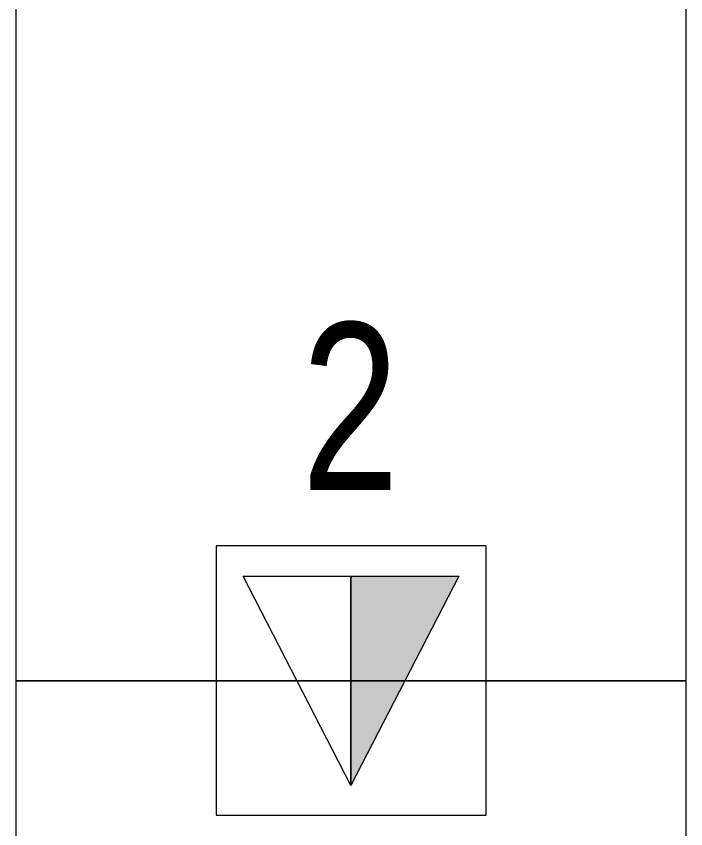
# Model space of a CAD drawing. Header units: inches. Extents: x -1106 to 1409, y -1111 to 918.
# Drawn here: x 163.85 to 199.85, y 49.37 to 93.09 of the extents above; entities that cross this region are included whole.
import ezdxf

# ---------------------------------------------------------------- set-up
doc = ezdxf.new("R2010")
doc.units = ezdxf.units.IN
doc.header["$MEASUREMENT"] = 0
doc.layers.add('A-ANNO-NOTE', color=131, linetype='Continuous', lineweight=9)
doc.layers.add('A-GENM', color=13, linetype='Continuous', lineweight=9)
doc.styles.add('Arial_1', font='arial.ttf', dxfattribs={"width": 0.75, "height": 9})

# ---------------------------------------------------------------- blocks, each defined once
blk = doc.blocks.new('Generic Model Adjustable Table - Default-1848737-7TH FLOOR TELECOM UNDERFLOOR ROUTING PLAN')
at = {"layer": 'A-GENM', "color": 53}
for p, q in [((-36, -18), (-36, 18)), ((-36, 18), (36, 18)), ((36, 18), (36, -18)), ((36, -18), (-36, -18))]:
    blk.add_line(p, q, dxfattribs=at)
blk = doc.blocks.new('Generic Model Adjustable Table - Default-5028476-7TH FLOOR TELECOM UNDERFLOOR ROUTING PLAN')
at = {"layer": 'A-GENM', "color": 53}
for p, q in [((-9, -18), (-9, 18)), ((-9, 18), (9, 18)), ((9, 18), (9, 9.292)), ((9, -7.854), (9, -18)), ((9, -18), (-9, -18))]:
    blk.add_line(p, q, dxfattribs=at)
blk = doc.blocks.new('18433_1 - AEO NY - CENTRAL_rvt-1-7TH FLOOR TELECOM UNDERFLOOR ROUTING PLAN')
at = {"color": 53, "lineweight": 9, "rotation": 269.9999999999999}
for name, p in [('Generic Model Adjustable Table - Default-1848737-7TH FLOOR TELECOM UNDERFLOOR ROUTING PLAN', (181.845, 93.329)), ('Generic Model Adjustable Table - Default-5028476-7TH FLOOR TELECOM UNDERFLOOR ROUTING PLAN', (181.845, 48.329))]:
    blk.add_blockref(name, p, dxfattribs=at)

msp = doc.modelspace()

# ---------------------------------------------------------------- block references
at = {"lineweight": 5}
msp.add_blockref('18433_1 - AEO NY - CENTRAL_rvt-1-7TH FLOOR TELECOM UNDERFLOOR ROUTING PLAN', (0, 0), dxfattribs=at)

# ---------------------------------------------------------------- next in the draw order: hatches: boundary and pattern name
at = {"layer": 'A-ANNO-NOTE'}
msp.add_hatch(color=256, dxfattribs=at).paths.add_polyline_path([(181.845, 51.704), (181.845, 62.954), (187.652, 62.954), (183.727, 55.35)], flags=0)

# ---------------------------------------------------------------- next in the draw order: linework, layer by layer
for p, q in [((174.599, 64.587), (174.599, 50.099)), ((189.092, 64.587), (174.599, 64.587)), ((189.092, 64.587), (189.092, 50.099)), ((181.845, 51.704), (181.845, 62.954)), ((181.845, 62.954), (187.652, 62.954)), ((187.652, 62.954), (181.845, 51.704)), ((181.845, 62.954), (181.845, 51.704)), ((174.599, 50.099), (189.092, 50.099))]:
    msp.add_line(p, q, dxfattribs=at)
at = {"layer": 'A-ANNO-NOTE', "lineweight": 20}
for p, q in [((176.039, 62.954), (187.652, 62.954)), ((181.845, 51.704), (176.039, 62.954)), ((187.652, 62.954), (181.845, 51.704))]:
    msp.add_line(p, q, dxfattribs=at)

# ---------------------------------------------------------------- next in the draw order: texts
at = {"layer": 'A-ANNO-NOTE', "insert": (179.183, 76.594), "char_height": 9, "width": 6.363, "attachment_point": 1, "style": 'Arial_1'}
msp.add_mtext('2', dxfattribs=at)

doc.saveas('drawing.dxf')
